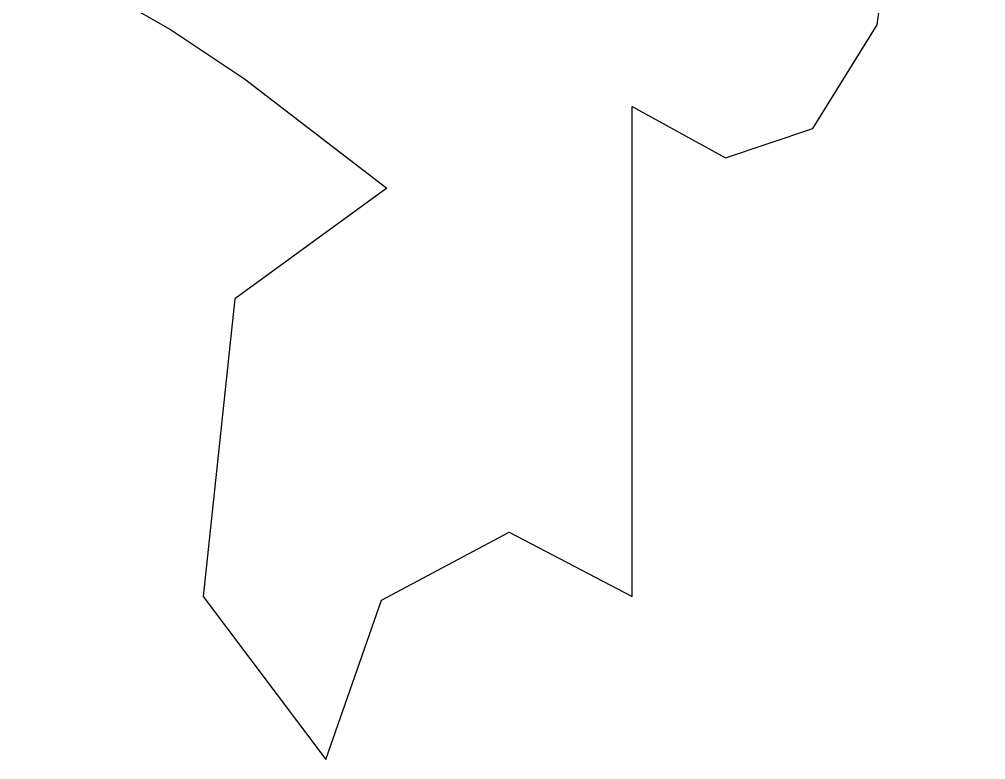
# Model space of a CAD drawing. Header units: millimetres. Extents: x 684779 to 686470, y 2544898 to 2545979.
# Drawn here: x 685618.8772 to 685618.9894, y 2545242.1175 to 2545242.2034 of the extents above; entities that cross this region are included whole.
import ezdxf

# ---------------------------------------------------------------- set-up
doc = ezdxf.new("R2010")
doc.units = ezdxf.units.MM
doc.layers.add('_0', color=7, linetype='Continuous')

# ---------------------------------------------------------------- blocks, each defined once
blk = doc.blocks.new('dianziq11')
for p, q in [((1205532.13, -143036.26), (1205572.2, -142750.1)), ((1205215.65, -143006.15), (1205271.4, -143037.95)), ((1205271.4, -143037.95), (1205298.72, -143056.15)), ((1205508.38, -143074.55), (1205532.13, -143036.26)), ((1205298.72, -143056.15), (1205351.28, -143096.49)), ((1205441.7, -143138.65), (1205441.7, -143066.38)), ((1205441.7, -143066.38), (1205476.18, -143085.27)), ((1205476.18, -143085.27), (1205508.38, -143074.55)), ((1205351.28, -143096.49), (1205295.19, -143137.38)), ((1205295.19, -143137.38), (1205283.42, -143247.12)), ((1205441.7, -143174.79), (1205441.7, -143138.65)), ((1205441.7, -143247.07), (1205441.7, -143174.79)), ((1205349.25, -143248.5), (1205396.37, -143223.4)), ((1205396.37, -143223.4), (1205441.7, -143247.07)), ((1205283.42, -143247.12), (1205328.67, -143307.3)), ((1205328.67, -143307.3), (1205349.25, -143248.5))]:
    blk.add_line(p, q)
blk = doc.blocks.new('图框')
at = {"layer": '_0', "xscale": 0.0943866713860022, "yscale": 0.0943866713860022, "zscale": 0.0943866713860022}
blk.add_blockref('dianziq11', (1139.921, -72907.339), dxfattribs=at)

msp = doc.modelspace()

# ---------------------------------------------------------------- block references
at = {"xscale": 0.003333333, "yscale": 0.003333333, "zscale": 0.003333333}
msp.add_blockref('图框', (685235.88991, 2545530.22958), dxfattribs=at)

doc.saveas('drawing.dxf')
